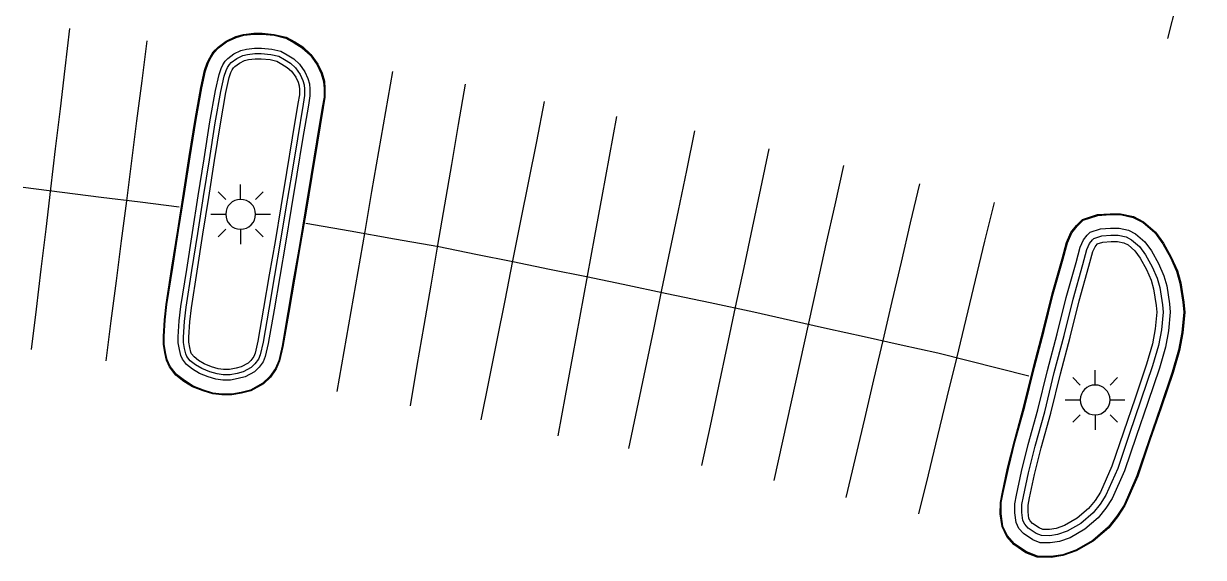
# Model space of a CAD drawing. Header units: feet. Extents: x 3174203 to 3175581, y 1715832 to 1717426.
# Drawn here: x 3174429.3 to 3174559, y 1715938.5 to 1715997.2 of the extents above; entities that cross this region are included whole.
import ezdxf

# ---------------------------------------------------------------- set-up
doc = ezdxf.new("R2010")
doc.units = ezdxf.units.FT
doc.header["$MEASUREMENT"] = 0
for name, color, linetype, lineweight in [('BACK_OF_CURB', 5, 'Continuous', 30), ('BOTTOM_OF_CURB', 3, 'Continuous', 30), ('GUTTER', 30, 'Continuous', 30), ('LIGHT_POLE', 5, 'Continuous', 30), ('TOP_OF_CURB', 1, 'Continuous', 30)]:
    doc.layers.add(name, color=color, linetype=linetype, lineweight=lineweight)
doc.layers.add('PARKING_PAINT_STRIPE', color=254, linetype='Continuous', lineweight=30, true_color=0xffbaf6)
doc.layers.add('PAVED_PARKING', color=191, linetype='Continuous', lineweight=30, true_color=0xbaa8ff)

# ---------------------------------------------------------------- blocks, each defined once
blk = doc.blocks.new('SYM205')
at = {"lineweight": -2}
for p, q in [((0, 0.25), (0, 0.5)), ((-0.25, 0.25), (-0.375, 0.375)), ((0.25, 0.25), (0.375, 0.375)), ((0.25, 0), (0.5, 0)), ((-0.25, -0.25), (-0.375, -0.375)), ((0, -0.25), (0, -0.5)), ((0.25, -0.25), (0.375, -0.375))]:
    blk.add_line(p, q, dxfattribs=at)
at = {"lineweight": -2, "flags": 128}
blk.add_lwpolyline([(-0.5, 0), (-0.25, 0, 1), (0.25, 0, 1), (-0.25, 0)], format="xyb", dxfattribs=at)
blk = doc.blocks.new('SYM205_1')
at = {"layer": 'LIGHT_POLE', "ltscale": 0.25, "xscale": 26.246667, "yscale": 26.246667, "zscale": 26.246667}
blk.add_blockref('SYM205', (0, 0), dxfattribs=at)
blk = doc.blocks.new('SYM003')
at = {"layer": 'LIGHT_POLE', "ltscale": 0.25, "xscale": 0.5, "yscale": 0.5, "zscale": 0.5}
blk.add_blockref('SYM205_1', (0, 0), dxfattribs=at)

msp = doc.modelspace()

# ---------------------------------------------------------------- linework, layer by layer
at = {"layer": 'BACK_OF_CURB'}
for points in [[(3174447.746759, 1715965.962682, 5243.725), (3174448.38031, 1715969.989714, 5243.642), (3174449.017945, 1715974.042707, 5243.570396), (3174449.655581, 1715978.0957, 5243.503495), (3174450.293216, 1715982.148693, 5243.438149), (3174450.928754, 1715986.188355, 5243.377535), (3174451.548234, 1715989.607904, 5243.329063), (3174451.91548, 1715991.275329, 5243.308502), (3174452.094934, 1715991.813912, 5243.304875), (3174452.230885, 1715992.096389, 5243.306584), (3174452.380593, 1715992.343069, 5243.306832), (3174452.514671, 1715992.477202, 5243.303709), (3174453.022414, 1715992.849701, 5243.292), (3174453.597482, 1715993.12629, 5243.279), (3174454.016425, 1715993.238736, 5243.272), (3174454.767977, 1715993.325016, 5243.261178), (3174455.403172, 1715993.325016, 5243.254884), (3174456.390673, 1715993.234024, 5243.249485), (3174457.136934, 1715993.053037, 5243.243372), (3174457.689499, 1715992.752032, 5243.235167), (3174458.276368, 1715992.385088, 5243.226587), (3174458.745618, 1715991.948396, 5243.221278), (3174459.208193, 1715991.300523, 5243.209093), (3174459.465678, 1715990.75174, 5243.202132), (3174459.584384, 1715990.345994, 5243.201116), (3174459.615743, 1715989.948619, 5243.203884), (3174459.615743, 1715989.354116, 5243.21172), (3174459.454414, 1715988.426092, 5243.225005), (3174458.826012, 1715984.630706, 5243.289728), (3174458.198374, 1715980.839939, 5243.35341), (3174457.570736, 1715977.049172, 5243.412959), (3174456.943693, 1715973.261993, 5243.468145), (3174456.312969, 1715969.594817, 5243.517496), (3174455.681628, 1715965.924057, 5243.566148), (3174455.056126, 1715962.287241, 5243.610319), (3174454.750977, 1715960.980731, 5243.624825), (3174454.60061, 1715960.614059, 5243.629512), (3174454.29585, 1715960.187219, 5243.637673), (3174453.979972, 1715959.880505, 5243.640418), (3174453.225253, 1715959.46469, 5243.644917), (3174452.658457, 1715959.320153, 5243.644396), (3174451.942952, 1715959.196739, 5243.648), (3174451.266725, 1715959.196739, 5243.655559), (3174450.685837, 1715959.265107, 5243.665019), (3174449.96621, 1715959.488532, 5243.678278), (3174449.144859, 1715959.804567, 5243.689674), (3174448.533239, 1715960.188488, 5243.694823), (3174448.03824, 1715960.571144, 5243.698555), (3174447.764123, 1715960.916144, 5243.697147), (3174447.688451, 1715961.092785, 5243.696103), (3174447.57286, 1715961.590033, 5243.694984), (3174447.475409, 1715962.199354, 5243.694746), (3174447.475409, 1715962.739087, 5243.701485), (3174447.575264, 1715964.423058, 5243.726)], [(3174541.139345, 1715950.582512, 5242.604838), (3174542.193457, 1715954.371994, 5242.545506), (3174543.246279, 1715958.700791, 5242.477515), (3174544.314969, 1715962.7336, 5242.409834), (3174545.311761, 1715966.732974, 5242.338076), (3174546.378453, 1715970.544842, 5242.268512), (3174546.817588, 1715972.13387, 5242.23994), (3174547.050861, 1715972.674604, 5242.233116), (3174547.276802, 1715972.966566, 5242.232), (3174547.301809, 1715972.990545, 5242.231), (3174547.92443, 1715973.193342, 5242.223331), (3174548.807114, 1715973.25495, 5242.216312), (3174549.525528, 1715973.25495, 5242.214176), (3174550.228128, 1715973.0968, 5242.212705), (3174550.678014, 1715972.871764, 5242.214397), (3174551.419097, 1715972.225425, 5242.219497), (3174551.999183, 1715971.417113, 5242.22), (3174552.702065, 1715970.174841, 5242.222), (3174553.225926, 1715968.989971, 5242.226439), (3174553.485577, 1715968.059169, 5242.234), (3174553.775215, 1715966.224038, 5242.25043), (3174553.837634, 1715965.495511, 5242.25762), (3174553.675282, 1715963.643053, 5242.283416), (3174553.365107, 1715961.996061, 5242.310188), (3174552.720487, 1715959.788564, 5242.350954), (3174551.447632, 1715956.05107, 5242.421929), (3174550.164316, 1715952.282858, 5242.497469), (3174548.900998, 1715948.573368, 5242.575876), (3174547.645963, 1715945.705935, 5242.637699), (3174547.052218, 1715944.803949, 5242.656072), (3174546.350872, 1715943.926903, 5242.674624), (3174545.084173, 1715942.837536, 5242.698), (3174543.687111, 1715942.038885, 5242.71687), (3174542.775386, 1715941.714582, 5242.727754), (3174542.030492, 1715941.599935, 5242.732), (3174541.302668, 1715941.616869, 5242.733), (3174540.90167, 1715941.772158, 5242.731), (3174540.172335, 1715942.277291, 5242.732), (3174539.911425, 1715942.564411, 5242.732), (3174539.793222, 1715942.810769, 5242.728317), (3174539.694477, 1715943.532833, 5242.712), (3174539.700847, 1715944.271954, 5242.696524), (3174539.860734, 1715945.086098, 5242.682608), (3174540.406001, 1715947.660202, 5242.647291)]]:
    msp.add_polyline3d(points, close=True, dxfattribs=at)
at = {"layer": 'BOTTOM_OF_CURB'}
for points in [[(3174446.592037, 1715966.117745, 5243.264067), (3174447.229672, 1715970.170738, 5243.208982), (3174447.867307, 1715974.223731, 5243.149498), (3174448.504943, 1715978.276724, 5243.087255), (3174449.142578, 1715982.329716, 5243.026141), (3174449.780213, 1715986.382709, 5242.967), (3174450.405999, 1715989.83707, 5242.943), (3174450.791098, 1715991.58555, 5242.868), (3174451.013271, 1715992.252344, 5242.844303), (3174451.205821, 1715992.65242, 5242.833008), (3174451.457616, 1715993.067314, 5242.824582), (3174451.753846, 1715993.363666, 5242.818501), (3174452.420364, 1715993.852648, 5242.815483), (3174453.190562, 1715994.223089, 5242.813488), (3174453.797834, 1715994.386083, 5242.814111), (3174454.701336, 1715994.489806, 5242.820842), (3174455.456723, 1715994.489806, 5242.82579), (3174456.582397, 1715994.386083, 5242.827692), (3174457.559957, 1715994.149001, 5242.826176), (3174458.277389, 1715993.758186, 5242.824993), (3174458.988341, 1715993.313657, 5242.823), (3174459.625236, 1715992.720951, 5242.8195), (3174460.217696, 1715991.891164, 5242.81734), (3174460.558361, 1715991.1651, 5242.815144), (3174460.736099, 1715990.557577, 5242.816984), (3174460.780533, 1715989.994507, 5242.819256), (3174460.780533, 1715989.253626, 5242.826983), (3174460.602795, 1715988.231209, 5242.843112), (3174459.975158, 1715984.440442, 5242.905291), (3174459.34752, 1715980.649675, 5242.963947), (3174458.719883, 1715976.858908, 5243.021238), (3174458.092245, 1715973.068141, 5243.079705), (3174457.460905, 1715969.397381, 5243.139987), (3174456.829564, 1715965.726621, 5243.204), (3174456.198224, 1715962.055862, 5243.258), (3174455.864039, 1715960.625034, 5243.217), (3174455.627055, 1715960.047147, 5243.222599), (3174455.18271, 1715959.424806, 5243.233706), (3174454.679119, 1715958.935824, 5243.248399), (3174453.657125, 1715958.372754, 5243.274225), (3174452.901738, 1715958.180125, 5243.291735), (3174452.042671, 1715958.031949, 5243.307464), (3174451.198415, 1715958.031949, 5243.318139), (3174450.443028, 1715958.120854, 5243.323143), (3174449.583961, 1715958.387572, 5243.324813), (3174448.621213, 1715958.758013, 5243.322989), (3174447.865826, 1715959.232177, 5243.320803), (3174447.21412, 1715959.735976, 5243.315499), (3174446.754963, 1715960.313864, 5243.310022), (3174446.577225, 1715960.728758, 5243.307284), (3174446.42911, 1715961.365916, 5243.309), (3174446.310618, 1715962.106797, 5243.307885), (3174446.310618, 1715962.773591, 5243.303015), (3174446.414299, 1715964.522071, 5243.285043)], [(3174539.717614, 1715950.958577, 5242.337516), (3174540.770289, 1715954.742894, 5242.28056), (3174541.82098, 1715959.062928, 5242.212925), (3174542.89074, 1715963.099774, 5242.144961), (3174543.889987, 1715967.109002, 5242.073478), (3174544.961706, 1715970.938831, 5242.002), (3174545.42721, 1715972.623278, 5241.969092), (3174545.774222, 1715973.427664, 5241.951289), (3174546.180481, 1715973.952631, 5241.939718), (3174546.526727, 1715974.284634, 5241.934887), (3174547.641293, 1715974.647666, 5241.92375), (3174548.755859, 1715974.725458, 5241.915476), (3174549.688983, 1715974.725458, 5241.905708), (3174550.725789, 1715974.49208, 5241.89628), (3174551.503393, 1715974.103118, 5241.892665), (3174552.514278, 1715973.221469, 5241.891117), (3174553.240042, 1715972.210165, 5241.890343), (3174554.017646, 1715970.83583, 5241.893911), (3174554.613809, 1715969.487425, 5241.89894), (3174554.924851, 1715968.372398, 5241.900334), (3174555.235892, 1715966.401653, 5241.908307), (3174555.313653, 1715965.494073, 5241.914928), (3174555.133832, 1715963.442294, 5241.936944), (3174554.79687, 1715961.653065, 5241.958808), (3174554.122946, 1715959.345219, 5241.988338), (3174552.83963, 1715955.577007, 5242.042302), (3174551.556313, 1715951.808794, 5242.100184), (3174550.272996, 1715948.040581, 5242.161788), (3174548.94297, 1715945.001809, 5242.21632), (3174548.243126, 1715943.938644, 5242.239819), (3174547.413682, 1715942.90141, 5242.267325), (3174545.936234, 1715941.630798, 5242.308653), (3174544.303265, 1715940.697287, 5242.352), (3174543.136859, 1715940.282393, 5242.377289), (3174542.125974, 1715940.126808, 5242.394416), (3174541.011408, 1715940.152739, 5242.409409), (3174540.207884, 1715940.463909, 5242.420323), (3174539.196999, 1715941.164042, 5242.430905), (3174538.678596, 1715941.734521, 5242.435081), (3174538.367554, 1715942.382793, 5242.435279), (3174538.223107, 1715943.439058, 5242.429725), (3174538.231571, 1715944.421256, 5242.421109), (3174538.419888, 1715945.380168, 5242.411445), (3174538.973072, 1715947.991643, 5242.378997)]]:
    msp.add_polyline3d(points, close=True, dxfattribs=at)
at = {"layer": 'GUTTER'}
for points in [[(3174445.06042, 1715966.323421, 5243.100277), (3174445.703472, 1715970.410847, 5243.049509), (3174446.341108, 1715974.46384, 5243.001335), (3174446.978743, 1715978.516832, 5242.949731), (3174447.616378, 1715982.569825, 5242.894378), (3174448.256795, 1715986.640499, 5242.83812), (3174448.890946, 1715990.141034, 5242.790972), (3174449.299725, 1715991.997027, 5242.768832), (3174449.57856, 1715992.833878, 5242.76158), (3174449.846181, 1715993.389936, 5242.757), (3174450.233385, 1715994.027948, 5242.755), (3174450.744692, 1715994.539467, 5242.753), (3174451.621808, 1715995.182951, 5242.746), (3174452.650827, 1715995.677876, 5242.741), (3174453.507897, 1715995.907917, 5242.736835), (3174454.612944, 1715996.034778, 5242.735726), (3174455.527752, 1715996.034778, 5242.733), (3174456.836699, 1715995.914167, 5242.725263), (3174458.121051, 1715995.60268, 5242.712628), (3174459.057162, 1715995.092742, 5242.705978), (3174459.932698, 1715994.545305, 5242.702671), (3174460.791957, 1715993.745665, 5242.702274), (3174461.556696, 1715992.674587, 5242.702477), (3174462.007689, 1715991.713379, 5242.705445), (3174462.263727, 1715990.838219, 5242.711135), (3174462.325505, 1715990.055373, 5242.719283), (3174462.325505, 1715989.120335, 5242.73328), (3174462.126002, 1715987.972717, 5242.750694), (3174461.499379, 1715984.188077, 5242.806708), (3174460.871741, 1715980.397309, 5242.857073), (3174460.244103, 1715976.606542, 5242.906184), (3174459.615678, 1715972.811017, 5242.9489), (3174458.98352, 1715969.135504, 5242.989), (3174458.35218, 1715965.464744, 5243.053), (3174457.713096, 1715961.748961, 5243.32), (3174457.340398, 1715960.15324, 5243.235), (3174456.988526, 1715959.295197, 5243.20561), (3174456.359036, 1715958.413546, 5243.169), (3174455.606463, 1715957.682805, 5243.156), (3174454.229957, 1715956.924416, 5243.173), (3174453.224424, 1715956.667998, 5243.192185), (3174452.174936, 1715956.486977, 5243.21079), (3174451.107809, 1715956.486977, 5243.221551), (3174450.120968, 1715956.603124, 5243.229828), (3174449.076947, 1715956.927264, 5243.230532), (3174447.926652, 1715957.369869, 5243.22982), (3174446.980574, 1715957.963732, 5243.225922), (3174446.121011, 1715958.628214, 5243.218275), (3174445.416419, 1715959.515003, 5243.206404), (3174445.103302, 1715960.245913, 5243.195652), (3174444.912047, 1715961.068648, 5243.181), (3174444.765646, 1715961.984031, 5243.163), (3174444.765646, 1715962.819357, 5243.148), (3174444.874401, 1715964.653402, 5243.121296)], [(3174538.283603, 1715951.337889, 5242.269387), (3174539.334829, 1715955.116998, 5242.209546), (3174540.383371, 1715959.428193, 5242.139522), (3174541.454209, 1715963.46911, 5242.077311), (3174542.455934, 1715967.488277, 5242.019232), (3174543.532722, 1715971.336222, 5241.966631), (3174544.024823, 1715973.116913, 5241.942766), (3174544.486557, 1715974.187227, 5241.93), (3174545.074691, 1715974.947213, 5241.921), (3174545.74495, 1715975.5899, 5241.911), (3174547.35571, 1715976.11455, 5241.892), (3174548.70416, 1715976.208667, 5241.876729), (3174549.853851, 1715976.208667, 5241.867141), (3174551.227748, 1715975.899413, 5241.858962), (3174552.3359, 1715975.345107, 5241.852383), (3174553.618919, 1715974.226116, 5241.848067), (3174554.491619, 1715973.010067, 5241.847476), (3174555.34459, 1715971.502528, 5241.851), (3174556.01368, 1715969.989177, 5241.853163), (3174556.376556, 1715968.688333, 5241.85042), (3174556.709186, 1715966.580803, 5241.845244), (3174556.80242, 1715965.492623, 5241.839221), (3174556.60498, 1715963.239802, 5241.825), (3174556.240999, 1715961.307107, 5241.826), (3174555.537519, 1715958.898045, 5241.855), (3174554.24365, 1715955.098848, 5241.916), (3174552.960334, 1715951.330635, 5241.99), (3174551.656845, 1715947.503192, 5242.087248), (3174550.251178, 1715944.291602, 5242.167097), (3174549.44432, 1715943.065866, 5242.198031), (3174548.485671, 1715941.867059, 5242.230692), (3174546.795654, 1715940.413637, 5242.275512), (3174544.924741, 1715939.344101, 5242.314812), (3174543.501454, 1715938.837834, 5242.338412), (3174542.22228, 1715938.640957, 5242.354604), (3174540.717632, 1715938.675963, 5242.36922), (3174539.508106, 1715939.144361, 5242.377545), (3174538.213238, 1715940.041179, 5242.383287), (3174537.435119, 1715940.897463, 5242.383323), (3174536.929573, 1715941.95112, 5242.379252), (3174536.739028, 1715943.344474, 5242.370412), (3174536.749604, 1715944.571846, 5242.359076), (3174536.966598, 1715945.676778, 5242.348048), (3174537.527766, 1715948.325948, 5242.313268)]]:
    msp.add_polyline3d(points, close=True, dxfattribs=at)
at = {"layer": 'PARKING_PAINT_STRIPE', "extrusion": (0.9692806024143621, -0.2459575446764092, 5.76004093e-08), "elevation": 2654972.53235, "flags": 128}
msp.add_lwpolyline([(2444103.054679, 5240.926072), (2444099.029975, 5241.045418), (2444095.00527, 5241.161004), (2444090.980566, 5241.275909), (2444086.955862, 5241.387072)], dxfattribs=at)
at = {"layer": 'PARKING_PAINT_STRIPE', "extrusion": (-0.9929214374054273, 0.1187729731072672, 1.86983434e-08), "elevation": -2948149.949891, "flags": 128}
msp.add_lwpolyline([(-2080851.367654, 5243.381126), (-2080855.805569, 5243.315449), (-2080860.243483, 5243.253758), (-2080864.681398, 5243.196353), (-2080869.119313, 5243.13974), (-2080873.557228, 5243.087539), (-2080877.995143, 5243.040068), (-2080882.433057, 5242.997406), (-2080886.870972, 5242.959126)], dxfattribs=at)
at = {"layer": 'PARKING_PAINT_STRIPE', "extrusion": (-0.9918341426736788, 0.1275344401593875, 1.19975743e-08), "elevation": -2929672.313583, "flags": 128}
msp.add_lwpolyline([(-2106833.52922, 5242.867149), (-2106829.095949, 5242.912217), (-2106824.662678, 5242.961302), (-2106820.229407, 5243.014729), (-2106815.796136, 5243.072113), (-2106811.362864, 5243.133437), (-2106806.929593, 5243.198635), (-2106802.496322, 5243.267682), (-2106798.063051, 5243.340149)], dxfattribs=at)
at = {"layer": 'PARKING_PAINT_STRIPE', "extrusion": (0.985349515574477, -0.1705471552302544, 1.034816344e-07), "elevation": 2835304.773438, "flags": 128}
msp.add_lwpolyline([(2232248.601474, 5242.299598), (2232244.141539, 5242.358223), (2232239.681603, 5242.416152), (2232235.221667, 5242.474759), (2232230.761732, 5242.53695), (2232226.301796, 5242.602098), (2232221.84186, 5242.665931), (2232217.381924, 5242.726036), (2232212.921989, 5242.782598)], dxfattribs=at)
at = {"layer": 'PARKING_PAINT_STRIPE', "extrusion": (0.9855829238026504, -0.1691930858771097, 6.6014938e-09), "elevation": 2838377.454148, "flags": 128}
msp.add_lwpolyline([(2228314.828527, 5242.970262), (2228319.308453, 5242.893662), (2228323.788379, 5242.821849), (2228328.268305, 5242.754792), (2228332.748231, 5242.692286), (2228337.228158, 5242.6306), (2228341.708084, 5242.573375), (2228346.18801, 5242.520345), (2228350.667936, 5242.471262)], dxfattribs=at)
at = {"layer": 'PARKING_PAINT_STRIPE', "extrusion": (0.9807161687437409, -0.1954374487261805, 1.7479372e-09), "elevation": 2777901.82925, "flags": 128}
msp.add_lwpolyline([(2303311.341223, 5242.398144), (2303306.88382, 5242.449279), (2303302.426417, 5242.497611), (2303297.969014, 5242.544672), (2303293.511611, 5242.588144), (2303289.054207, 5242.633144), (2303284.596804, 5242.716144), (2303280.139401, 5242.807798), (2303275.681998, 5242.898144)], dxfattribs=at)
at = {"layer": 'PARKING_PAINT_STRIPE', "extrusion": (-0.9835392886009099, 0.1806944043915481, 1.04702022e-08), "elevation": -2812170.825578, "flags": 128}
msp.add_lwpolyline([(-2261318.338195, 5242.863444), (-2261322.795892, 5242.789646), (-2261327.253589, 5242.720713), (-2261331.711287, 5242.656227), (-2261336.168984, 5242.592527), (-2261340.626681, 5242.532944), (-2261345.084378, 5242.476694), (-2261349.542075, 5242.4156), (-2261353.999773, 5242.357444)], dxfattribs=at)
at = {"layer": 'PARKING_PAINT_STRIPE', "extrusion": (0.9790884442581702, -0.2034350469317307, 2.15635936e-08), "elevation": 2759027.681085, "flags": 128}
msp.add_lwpolyline([(2325906.646996, 5242.180505), (2325902.193192, 5242.254723), (2325897.739388, 5242.325869), (2325893.285584, 5242.396447), (2325888.83178, 5242.463946), (2325884.377977, 5242.527155), (2325879.924173, 5242.593896), (2325875.470369, 5242.661304), (2325871.016565, 5242.732505)], dxfattribs=at)
at = {"layer": 'PARKING_PAINT_STRIPE', "extrusion": (-0.978095496325438, 0.2081566719274089, 9.3114596e-09), "elevation": -2747781.760875, "flags": 128}
msp.add_lwpolyline([(-2339155.801317, 5242.782586), (-2339160.247428, 5242.704456), (-2339164.693539, 5242.630377), (-2339169.13965, 5242.559325), (-2339173.585761, 5242.485054), (-2339178.031872, 5242.409956), (-2339182.477983, 5242.330387), (-2339186.924094, 5242.246664), (-2339191.370205, 5242.158586)], dxfattribs=at)
at = {"layer": 'PARKING_PAINT_STRIPE', "extrusion": (-0.9764337359766599, 0.2158174210916735, 3.96228277e-08), "elevation": -2729369.113135, "flags": 128}
msp.add_lwpolyline([(-2360658.903913, 5242.159145), (-2360654.475008, 5242.24741), (-2360650.046103, 5242.331199), (-2360645.617198, 5242.410866), (-2360641.188293, 5242.489806), (-2360636.759388, 5242.564923), (-2360632.330483, 5242.638804), (-2360627.901578, 5242.715698), (-2360623.472673, 5242.793145)], dxfattribs=at)
at = {"layer": 'PARKING_PAINT_STRIPE', "extrusion": (-0.9736427680204485, 0.2280784081877931, 4.00540881e-08), "elevation": -2699478.094931, "flags": 128}
msp.add_lwpolyline([(-2394792.361322, 5242.087125), (-2394787.937689, 5242.171777), (-2394783.514056, 5242.252984), (-2394779.090423, 5242.330508), (-2394774.66679, 5242.404553), (-2394770.243156, 5242.474875), (-2394765.819523, 5242.543933), (-2394761.39589, 5242.617024), (-2394756.972257, 5242.694125)], dxfattribs=at)
at = {"layer": 'PARKING_PAINT_STRIPE', "extrusion": (0.9718832735323212, -0.2354631661812422, 6.41911753e-08), "elevation": 2681228.893354, "flags": 128}
msp.add_lwpolyline([(2415216.165034, 5241.754889), (2415211.764601, 5241.838139), (2415207.364167, 5241.916639), (2415202.963734, 5241.990889), (2415198.5633, 5242.066389), (2415194.162867, 5242.144889), (2415189.762433, 5242.223889), (2415185.362, 5242.300389), (2415180.961566, 5242.373889)], dxfattribs=at)
at = {"layer": 'PARKING_PAINT_STRIPE'}
for points in [[(3174429.247837, 1715979.203094, 5243.112616), (3174433.537296, 1715978.668437, 5243.074532), (3174437.826754, 1715978.133779, 5243.040072), (3174442.116213, 1715977.599121, 5243.009776), (3174446.405671, 1715977.064464, 5242.984)], [(3174460.318971, 1715975.275894, 5242.907), (3174465.197644, 1715974.413052, 5242.84713), (3174470.076317, 1715973.550211, 5242.788295), (3174474.954991, 1715972.687369, 5242.732849), (3174479.00628, 1715971.864751, 5242.69), (3174483.05757, 1715971.042132, 5242.595), (3174487.10886, 1715970.219514, 5242.64), (3174491.160149, 1715969.396896, 5242.596), (3174495.211439, 1715968.574278, 5242.558745), (3174499.987229, 1715967.552157, 5242.520077), (3174504.763018, 1715966.530035, 5242.482902), (3174509.538808, 1715965.507914, 5242.448189), (3174513.589884, 1715964.607778, 5242.415397), (3174517.640961, 1715963.707643, 5242.382), (3174521.692038, 1715962.807507, 5242.344062), (3174525.743115, 1715961.907372, 5242.307507), (3174529.794192, 1715961.007236, 5242.270343), (3174533.122205, 1715960.166705, 5242.236685), (3174536.450219, 1715959.326174, 5242.199313), (3174539.778233, 1715958.485643, 5242.157)]]:
    msp.add_polyline3d(points, dxfattribs=at)
at = {"layer": 'PAVED_PARKING'}
for points in [[(3174444.961284, 1715966.336733, 5243.100277), (3174445.604687, 1715970.426388, 5243.049509), (3174446.242323, 1715974.479381, 5243.001335), (3174446.879958, 1715978.532374, 5242.949731), (3174447.517593, 1715982.585366, 5242.894378), (3174448.15819, 1715986.657185, 5242.83812), (3174448.792883, 1715990.160708, 5242.790972), (3174449.203194, 1715992.02366, 5242.768832), (3174449.485696, 1715992.871518, 5242.76158), (3174449.758177, 1715993.437673, 5242.757), (3174450.154145, 1715994.090126, 5242.755), (3174450.679374, 1715994.615572, 5242.753), (3174451.570121, 1715995.269056, 5242.746), (3174452.615892, 1715995.772039, 5242.741), (3174453.48913, 1715996.006419, 5242.736835), (3174454.607222, 1715996.134778, 5242.735726), (3174455.532349, 1715996.134778, 5242.733), (3174456.853159, 1715996.013074, 5242.725263), (3174458.157368, 1715995.696771, 5242.712628), (3174459.107634, 1715995.179122, 5242.705978), (3174459.993823, 1715994.625025, 5242.702671), (3174460.867474, 1715993.81199, 5242.702274), (3174461.643364, 1715992.725295, 5242.702477), (3174462.101498, 1715991.748867, 5242.705445), (3174462.362604, 1715990.856384, 5242.711135), (3174462.425505, 1715990.059313, 5242.719283), (3174462.425505, 1715989.111708, 5242.73328), (3174462.224593, 1715987.955985, 5242.750694), (3174461.598035, 1715984.171742, 5242.806708), (3174460.970398, 1715980.380975, 5242.857073), (3174460.34276, 1715976.590208, 5242.906184), (3174459.714284, 1715972.794374, 5242.9489), (3174459.082073, 1715969.118553, 5242.989), (3174458.450733, 1715965.447794, 5243.053), (3174457.811147, 1715961.729097, 5243.32), (3174457.435957, 1715960.122702, 5243.235), (3174457.076649, 1715959.246526, 5243.20561), (3174456.435175, 1715958.348091, 5243.169), (3174455.666487, 1715957.601702, 5243.156), (3174454.267035, 1715956.830671, 5243.173), (3174453.24531, 1715956.570124, 5243.192185), (3174452.183498, 1715956.386977, 5243.21079), (3174451.101945, 1715956.386977, 5243.221551), (3174450.100122, 1715956.504887, 5243.229828), (3174449.04413, 1715956.832744, 5243.230532), (3174447.881696, 1715957.280019, 5243.22982), (3174446.923275, 1715957.88163, 5243.225922), (3174446.050259, 1715958.556513, 5243.218275), (3174445.329781, 1715959.463295, 5243.206404), (3174445.0079, 1715960.214661, 5243.195652), (3174444.813854, 1715961.049407, 5243.181), (3174444.665646, 1715961.976085, 5243.163), (3174444.665646, 1715962.822319, 5243.148), (3174444.774729, 1715964.661902, 5243.121296)], [(3174538.18692, 1715951.363463, 5242.269387), (3174539.238049, 1715955.142221, 5242.209546), (3174540.286445, 1715959.45282, 5242.139522), (3174541.357356, 1715963.494011, 5242.077311), (3174542.359248, 1715967.513848, 5242.019232), (3174543.436377, 1715971.363015, 5241.966631), (3174543.930273, 1715973.150194, 5241.942766), (3174544.399741, 1715974.238438, 5241.93), (3174545.000137, 1715975.014269, 5241.921), (3174545.692241, 1715975.677903, 5241.911), (3174547.336455, 1715976.21345, 5241.892), (3174548.700675, 1715976.308667, 5241.876729), (3174549.864967, 1715976.308667, 5241.867141), (3174551.26159, 1715975.994297, 5241.858962), (3174552.392029, 1715975.428844, 5241.852383), (3174553.693395, 1715974.29385, 5241.848067), (3174554.576002, 1715973.063997, 5241.847476), (3174555.434054, 1715971.547477, 5241.851), (3174556.108061, 1715970.023005, 5241.853163), (3174556.474432, 1715968.709634, 5241.85042), (3174556.808518, 1715966.592882, 5241.845244), (3174556.902795, 1715965.492526, 5241.839221), (3174556.704166, 1715963.22615, 5241.825), (3174556.338364, 1715961.283782, 5241.826), (3174555.632892, 1715958.867896, 5241.855), (3174554.338311, 1715955.06661, 5241.916), (3174553.054995, 1715951.298397, 5241.99), (3174551.750146, 1715947.466961, 5242.087248), (3174550.339379, 1715944.243718, 5242.167097), (3174549.525306, 1715943.007022, 5242.198031), (3174548.557946, 1715941.797321, 5242.230692), (3174546.853598, 1715940.331574, 5242.275512), (3174544.966642, 1715939.252868, 5242.314812), (3174543.526036, 1715938.74044, 5242.338412), (3174542.228774, 1715938.540779, 5242.354604), (3174540.697826, 1715938.576397, 5242.36922), (3174539.460926, 1715939.055395, 5242.377545), (3174538.146911, 1715939.965474, 5242.383287), (3174537.351282, 1715940.841028, 5242.383323), (3174536.832622, 1715941.922016, 5242.379252), (3174536.638969, 1715943.338097, 5242.370412), (3174536.649688, 1715944.581999, 5242.359076), (3174536.868615, 1715945.696776, 5242.348048), (3174537.430321, 1715948.348487, 5242.313268)]]:
    msp.add_polyline3d(points, close=True, dxfattribs=at)
at = {"layer": 'TOP_OF_CURB'}
for points in [[(3174447.173317, 1715966.039687, 5243.639), (3174447.808897, 1715970.079612, 5243.564955), (3174448.446532, 1715974.132605, 5243.495072), (3174449.084167, 1715978.185597, 5243.425989), (3174449.721803, 1715982.23859, 5243.36133), (3174450.358382, 1715986.284873, 5243.293229), (3174450.980994, 1715989.721709, 5243.23442), (3174451.357106, 1715991.429386, 5243.202645), (3174451.557774, 1715992.03164, 5243.188224), (3174451.721833, 1715992.372517, 5243.181341), (3174451.922238, 1715992.702733, 5243.175046), (3174452.136842, 1715992.917425, 5243.173254), (3174452.723433, 1715993.34777, 5243.177045), (3174453.395403, 1715993.670967, 5243.184343), (3174453.907872, 1715993.808515, 5243.188417), (3174454.734883, 1715993.903457, 5243.191316), (3174455.429766, 1715993.903457, 5243.193758), (3174456.485884, 1715993.806143, 5243.19251), (3174457.34701, 1715993.597299, 5243.187586), (3174457.981449, 1715993.251694, 5243.185), (3174458.629938, 1715992.84622, 5243.187165), (3174459.182441, 1715992.332051, 5243.192083), (3174459.709518, 1715991.593839, 5243.202637), (3174460.00831, 1715990.957017, 5243.214), (3174460.156332, 1715990.451068, 5243.225), (3174460.194184, 1715989.971407, 5243.232898), (3174460.194184, 1715989.304212, 5243.239484), (3174460.024706, 1715988.329312, 5243.246842), (3174459.396684, 1715984.53622, 5243.286955), (3174458.769046, 1715980.745453, 5243.330873), (3174458.141409, 1715976.954686, 5243.375485), (3174457.51407, 1715973.165725, 5243.423876), (3174456.88304, 1715969.496769, 5243.470029), (3174456.2517, 1715965.826009, 5243.512408), (3174455.623298, 1715962.172337, 5243.549), (3174455.30373, 1715960.80409, 5243.5598), (3174455.110348, 1715960.332527, 5243.558026), (3174454.736269, 1715959.8086, 5243.554), (3174454.327172, 1715959.411371, 5243.553), (3174453.439723, 1715958.922429, 5243.652), (3174452.779272, 1715958.754009, 5243.661361), (3174451.992473, 1715958.618298, 5243.675124), (3174451.232802, 1715958.618298, 5243.689222), (3174450.565257, 1715958.696865, 5243.701014), (3174449.776383, 1715958.941789, 5243.710722), (3174448.884813, 1715959.284842, 5243.717224), (3174448.201798, 1715959.713578, 5243.719092), (3174447.628978, 1715960.156395, 5243.717), (3174447.262969, 1715960.617049, 5243.714175), (3174447.13661, 1715960.912007, 5243.716), (3174447.004867, 1715961.478735, 5243.712871), (3174446.896967, 1715962.15339, 5243.705505), (3174446.896967, 1715962.756222, 5243.698412), (3174446.998722, 1715964.472229, 5243.669)], [(3174540.471767, 1715950.759095, 5242.636678), (3174541.525203, 1715954.546151, 5242.571121), (3174542.577025, 1715958.870834, 5242.497673), (3174543.646217, 1715962.905538, 5242.43273), (3174544.644162, 1715966.909539, 5242.367836), (3174545.713214, 1715970.729841, 5242.301), (3174546.164731, 1715972.363673, 5242.269162), (3174546.451411, 1715973.028206, 5242.257741), (3174546.762021, 1715973.429576, 5242.250351), (3174546.937867, 1715973.598188, 5242.248744), (3174547.791482, 1715973.876225, 5242.245904), (3174548.783047, 1715973.945432, 5242.241848), (3174549.602279, 1715973.945432, 5242.234533), (3174550.461807, 1715973.751959, 5242.225757), (3174551.065574, 1715973.44995, 5242.221745), (3174551.933343, 1715972.69312, 5242.22069), (3174552.581832, 1715971.789493, 5242.22415), (3174553.319801, 1715970.485211, 5242.229739), (3174553.877611, 1715969.223552, 5242.238661), (3174554.161393, 1715968.206247, 5242.242975), (3174554.461081, 1715966.307438, 5242.257024), (3174554.530704, 1715965.494836, 5242.263362), (3174554.360149, 1715963.548786, 5242.285695), (3174554.037396, 1715961.835006, 5242.309051), (3174553.379017, 1715959.58039, 5242.34144), (3174552.101249, 1715955.828472, 5242.398134), (3174550.817933, 1715952.060259, 5242.459016), (3174549.545224, 1715948.323196, 5242.520097), (3174548.254977, 1715945.37531, 5242.573067), (3174547.611413, 1715944.397642, 5242.594671), (3174546.849918, 1715943.445379, 5242.621327), (3174545.484261, 1715942.270908, 5242.664547), (3174543.976428, 1715941.408933, 5242.703974), (3174542.945117, 1715941.042093, 5242.725055), (3174542.075326, 1715940.908223, 5242.738304), (3174541.165906, 1715940.929382, 5242.751316), (3174540.5759, 1715941.157865, 5242.757653), (3174539.714363, 1715941.754561, 5242.762844), (3174539.332546, 1715942.174733, 5242.762), (3174539.123795, 1715942.609811, 5242.757), (3174539.00359, 1715943.488801, 5242.751359), (3174539.010943, 1715944.342059, 5242.742146), (3174539.18418, 1715945.22418, 5242.728699), (3174539.733164, 1715947.815832, 5242.687742)]]:
    msp.add_polyline3d(points, close=True, dxfattribs=at)

# ---------------------------------------------------------------- block references
at = {"layer": 'LIGHT_POLE', "ltscale": 0.25, "xscale": 0.5, "yscale": 0.5, "zscale": 0.5}
for p in [(3174453.1591, 1715976.2387, 5243.6763), (3174547.0587, 1715955.8421, 5242.7582)]:
    msp.add_blockref('SYM003', p, dxfattribs=at)

doc.saveas('drawing.dxf')
